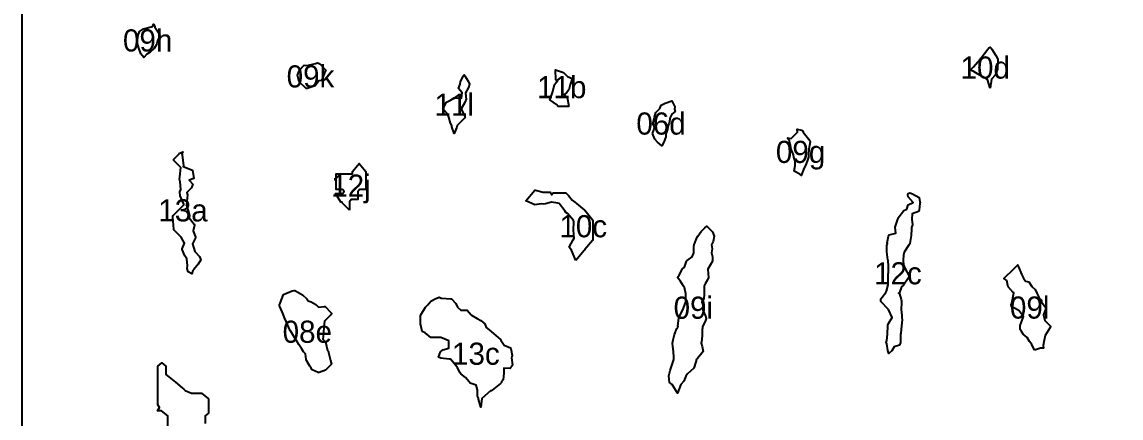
# Model space of a CAD drawing. Header units: millimetres. Extents: x 0 to 500, y 0 to 700.
# Drawn here: x 0 to 124.1, y 461.9 to 506.6 of the extents above; entities that cross this region are included whole.
import ezdxf
from ezdxf.enums import TextEntityAlignment as Align

# ---------------------------------------------------------------- set-up
doc = ezdxf.new("R2010")
doc.units = ezdxf.units.MM
for name, color, linetype in [('CORTE', 1, 'Continuous'), ('GRABADO', 5, 'Continuous'), ('HOJA', 8, 'Continuous')]:
    doc.layers.add(name, color=color, linetype=linetype)

msp = doc.modelspace()

# ---------------------------------------------------------------- linework, layer by layer
at = {"layer": 'CORTE'}
for points in [[(15.59, 505.15), (15.31, 504.5), (15.22, 504.19), (15.15, 504.02), (14.94, 503.66), (14.48, 503.23), (14.1, 503), (13.77, 502.63), (13.43, 503.03), (13.33, 503.27), (13.21, 503.68), (13.03, 504.21), (13.05, 504.62), (13.11, 505.16), (13.26, 505.56), (13.74, 505.88), (14.74, 506.15), (14.79, 506.16), (14.86, 506.39), (15, 506.13), (15, 506.08), (15, 506.06), (15.59, 505.15)], [(109.33, 499.17), (109.01, 500.16), (108.57, 500.42), (108.34, 500.52), (107.71, 500.9), (107.42, 501.09), (107.27, 501.12), (107.23, 501.35), (107.33, 501.45), (107.39, 501.54), (108.23, 502.49), (108.28, 502.54), (108.32, 502.59), (109.08, 503.59), (109.16, 503.71), (109.31, 503.8), (109.43, 503.7), (109.52, 503.59), (109.98, 502.86), (110.21, 502.46), (110.21, 502.33), (110.17, 501.31), (109.9, 500.65), (109.49, 500.18), (109.33, 499.17)], [(33.82, 500.04), (33.52, 499.99), (33.11, 499.43), (32.22, 499.12), (32.09, 499.15), (31.29, 499.88), (31.12, 500.64), (31.32, 501.21), (31.87, 501.76), (32.19, 501.74), (33.16, 501.95), (33.26, 501.98), (33.29, 501.98), (33.4, 502.04), (33.62, 501.9), (34.31, 501.21), (34.19, 501.02), (33.96, 500.36), (33.82, 500.04)], [(47.54, 496.82), (47.64, 497.04), (47.92, 497.59), (48.37, 497.82), (48.8, 498.09), (49.63, 498.03), (49.71, 498.66), (49.3, 499.14), (49.49, 499.62), (49.5, 499.92), (49.85, 500.58), (49.93, 500.66), (50.02, 500.58), (50.39, 499.96), (50.53, 499.61), (50.41, 499.24), (50.1, 498.66), (50.16, 497.87), (50.1, 497.73), (50.09, 497.65), (50, 497.55), (49.59, 496.83), (50, 495.97), (50.02, 495.95), (50.03, 495.89), (50, 495.84), (49.99, 495.83), (49.14, 494.94), (49.12, 494.77), (48.82, 494.07), (48.54, 494.79), (48.54, 494.96), (48.4, 495.24), (48.2, 495.88), (48.08, 496.22), (47.66, 496.68), (47.54, 496.82)], [(61.74, 497.09), (60.53, 497.12), (60.36, 497.33), (59.61, 497.87), (59.86, 498.57), (59.95, 498.81), (60.15, 499.58), (60.33, 499.8), (60.47, 499.92), (60.29, 500.1), (60.23, 501.23), (61.15, 500.95), (61.61, 500.49), (62.12, 500.27), (61.98, 499.76), (61.89, 499.59), (61.76, 498.99), (61.47, 498.66), (61.22, 498.44), (61.55, 498.15), (61.74, 497.09)], [(71.21, 494.04), (71.41, 494.66), (71.34, 494.94), (71.25, 495.13), (71.41, 495.91), (71.59, 496.42), (72.04, 496.86), (72.17, 497.24), (72.61, 497.48), (73.38, 497.75), (73.72, 497.08), (73.68, 496.82), (73.75, 496.52), (73.4, 496.24), (73.21, 495.87), (73.09, 495.22), (72.98, 494.95), (72.88, 494.5), (72.71, 494.03), (72.71, 493.69), (72.49, 493.08), (72.25, 492.65), (71.76, 493.06), (71.47, 493.42), (71.21, 494.04)], [(86.42, 493.58), (86.84, 493.5), (87.58, 494.19), (87.53, 494.56), (88.01, 494.43), (88.16, 494.31), (88.21, 494.2), (88.51, 493.82), (88.95, 493.27), (89.01, 493.11), (88.85, 492.3), (88.82, 491.66), (88.81, 491.37), (88.66, 490.94), (88.49, 490.43), (88.34, 490.18), (88.07, 489.51), (88.02, 489.33), (87.85, 489.47), (87.18, 489.82), (87.32, 490.46), (87.29, 490.95), (87.14, 491.37), (87.13, 491.65), (86.86, 492.29), (86.79, 492.74), (86.67, 493.12), (86.66, 493.21), (86.42, 493.58)], [(17.81, 491.88), (17.9, 491.87), (18.18, 491.99), (18.05, 491.75), (18.1, 491.66), (18.22, 490.39), (18.2, 490.34), (19.25, 489.91), (19.42, 488.98), (18.87, 488.78), (19.3, 488.35), (19.16, 487.91), (18.63, 487.38), (18.69, 487.13), (18.56, 486.01), (18.55, 485.98), (18.57, 485.96), (18.9, 484.8), (18.89, 484.54), (19.44, 483.81), (19.49, 483.71), (19.33, 483.05), (19.61, 482.36), (19.59, 482.26), (19.25, 481.62), (19.36, 481.23), (19.5, 480.72), (20.06, 480.17), (20.21, 479.8), (19.9, 479.31), (19.41, 478.7), (19.3, 478.59), (19.18, 478.23), (18.76, 478.44), (18.64, 478.8), (18.69, 479.11), (18.62, 479.91), (18.39, 480.23), (18.09, 480.96), (18.07, 481.04), (18.34, 481.69), (17.96, 482.37), (17.22, 483.11), (17.17, 483.16), (17.15, 483.21), (17.14, 483.27), (17.02, 484.63), (17.02, 484.7), (17.04, 484.72), (17.06, 484.81), (18.27, 486.02), (18.27, 486.07), (17.87, 487.03), (17.83, 487.47), (17.94, 487.73), (17.86, 488.6), (17.78, 488.89), (17.81, 489.17), (17.93, 490.23), (17.14, 491.02), (17.16, 491.16), (17.79, 491.79), (17.81, 491.88)], [(36.98, 485.39), (36.16, 486.23), (36.14, 486.29), (36.01, 486.32), (35.41, 487.28), (36.19, 487.28), (36.37, 487.5), (36.19, 487.72), (35.47, 487.72), (35.47, 489.51), (37.32, 489.51), (37.32, 489.75), (38.08, 490.66), (38.84, 489.75), (38.84, 489.43), (38.84, 488.61), (38.84, 487.72), (38.11, 487.72), (37.91, 487.47), (37.91, 486.61), (37.19, 486.61), (36.98, 486.36), (36.98, 485.39)], [(62.54, 479.73), (62.06, 480.88), (61.8, 481.21), (62.23, 482.07), (62.34, 482.23), (62.27, 483.14), (62.31, 484.03), (62.27, 484.22), (61.59, 485.04), (61.43, 485.13), (61.3, 485.32), (60.67, 486.14), (60.51, 486.19), (59.79, 486.32), (59.1, 486.13), (58.86, 486.09), (58.62, 486.11), (57.92, 486.01), (56.89, 486.45), (57.91, 487.67), (57.97, 487.65), (58.87, 487.43), (59.63, 487.43), (59.8, 487.13), (60, 487.37), (61.43, 487.37), (61.7, 487.05), (62.13, 486.53), (62.42, 486.3), (62.61, 486.15), (63.52, 485.42), (63.54, 485.4), (63.55, 485.39), (64.47, 484.28), (64.47, 482.04), (64.42, 481.99), (63.56, 480.95), (63.53, 480.89), (63.49, 480.86), (62.54, 479.73)], [(97.86, 474.18), (97, 475.1), (97, 475.39), (97.54, 476.09), (97.62, 476.26), (97.8, 476.99), (97.8, 477.88), (97.8, 477.91), (97.8, 477.94), (97.83, 478.6), (97.86, 478.83), (97.83, 479.07), (97.8, 479.72), (97.8, 479.74), (97.78, 479.79), (97.67, 480.68), (97.67, 481.49), (97.72, 481.62), (97.7, 481.72), (97.84, 482.48), (97.91, 482.6), (98.67, 482.82), (98.61, 483.47), (98.9, 484.38), (98.92, 484.42), (98.92, 484.43), (98.95, 484.54), (99.56, 485.38), (99.92, 485.5), (100.07, 486), (100.64, 486.27), (100.06, 486.91), (100.03, 487.15), (100.03, 487.19), (100.05, 487.22), (100.08, 487.27), (100.26, 487.37), (100.57, 487.24), (101.31, 486.83), (101.38, 486.33), (101.45, 486.25), (101.39, 486.16), (101.32, 485.42), (101.24, 485.26), (100.53, 484.99), (100.48, 484.39), (100.54, 483.73), (100.43, 483.45), (100.43, 483.27), (100.39, 482.53), (100.25, 481.64), (100.24, 481.59), (100.22, 481.55), (100.19, 481.51), (99.63, 480.66), (99.53, 480.31), (99.5, 479.76), (99.53, 479.22), (99.69, 478.87), (100.17, 477.96), (100.18, 477.91), (100.18, 477.86), (99.55, 476.93), (99.33, 476.73), (99.08, 476.11), (98.97, 476.05), (99.08, 475.95), (99.28, 475.3), (99.31, 475.14), (99.32, 474.94), (99.26, 474.2), (99.35, 473.5), (99.37, 473.28), (99.4, 473.02), (99.3, 472.34), (99.23, 471.52), (99.2, 471.41), (99.19, 471.34), (99.19, 470.48), (99.08, 470.15), (98.49, 469.99), (98.21, 469.52), (97.87, 469.24), (97.78, 469.55), (97.66, 470.33), (97.59, 470.5), (97.66, 470.66), (97.74, 471.43), (97.77, 472.3), (97.76, 472.36), (97.78, 472.42), (97.84, 472.61), (98.27, 473.28), (97.86, 474.18), (97.86, 474.18)], [(73.04, 466.7), (73.2, 467.32), (73.32, 467.64), (73.49, 468.2), (73.62, 468.56), (73.61, 468.8), (73.56, 469.46), (73.49, 470.02), (73.44, 470.4), (73.53, 470.75), (73.68, 471.35), (73.93, 472.04), (74.06, 472.19), (74.08, 472.25), (74.04, 472.34), (74.19, 473.2), (74.39, 473.75), (74.63, 474.14), (74.93, 474.96), (74.95, 475.04), (74.95, 475.1), (74.95, 475.95), (74.83, 476.68), (74.71, 476.84), (74.33, 477.44), (74.02, 477.8), (74.21, 478.07), (74.58, 478.78), (74.81, 478.98), (75.04, 479.64), (75.1, 479.71), (75.66, 480.12), (75.85, 480.6), (75.85, 481.28), (75.92, 481.54), (75.97, 481.69), (76.15, 482.19), (76.3, 482.48), (76.68, 482.98), (77.12, 483.42), (77.33, 483.58), (77.54, 483.42), (77.97, 482.96), (78.15, 482.45), (78.06, 481.87), (77.85, 481.5), (77.94, 481.03), (77.86, 480.59), (77.97, 480.13), (77.97, 479.64), (77.45, 478.74), (77.44, 478.71), (77.44, 478.71), (77.54, 477.79), (77.4, 477.54), (77.13, 477.07), (77.02, 476.87), (77.05, 476.59), (77.05, 475.95), (76.99, 475.35), (76.76, 475.02), (76.93, 474.64), (76.88, 474.12), (77.22, 473.35), (77.25, 473.17), (77.18, 472.96), (76.85, 472.23), (76.8, 471.82), (76.8, 471.32), (76.77, 470.78), (76.68, 470.4), (76.79, 470), (76.91, 469.45), (76.27, 468.64), (76.17, 468.58), (76.14, 468.52), (76.12, 468.39), (75.86, 467.58), (75.53, 467.26), (75.16, 466.91), (74.95, 466.65), (74.73, 466.1), (74.41, 465.73), (74.01, 464.73), (73.42, 465.71), (73.1, 465.96), (73.04, 466.7)], [(114.35, 469.61), (114.02, 470.24), (113.77, 470.58), (113.52, 471.04), (113.06, 471.4), (112.87, 471.71), (112.7, 471.92), (112.7, 472.39), (113.05, 473.27), (113.09, 473.4), (112.68, 473.94), (112.61, 474.04), (112.56, 474.06), (111.94, 474.43), (111.74, 474.5), (111.71, 474.73), (111.79, 474.89), (111.99, 476.08), (111.93, 476.1), (111.37, 476.76), (111.32, 476.88), (111.2, 477.48), (110.88, 477.67), (112, 478.79), (112.35, 479.13), (112.45, 479.23), (112.48, 479.09), (112.52, 479.02), (112.86, 478.19), (113.08, 477.73), (113.32, 477.4), (113.69, 477.33), (114.04, 476.78), (114.39, 476.43), (114.61, 476.02), (114.95, 475.34), (115.13, 475.23), (115.12, 475.04), (115.62, 474.39), (115.62, 474.31), (115.35, 473.6), (115.49, 472.96), (116.11, 472.33), (116.14, 472.29), (116.15, 472.26), (116.15, 472.21), (116.11, 472.14), (115.52, 471.25), (115.42, 470.74), (115.3, 470.11), (115.35, 469.82), (115.02, 469.82), (114.35, 469.61)], [(34.89, 473.86), (34.91, 473.82), (34.98, 473.75), (34.91, 473.67), (34.88, 473.59), (34.16, 472.87), (34.1, 472.23), (34.04, 471.57), (34.03, 471.46), (33.97, 470.83), (34.27, 470.53), (34.51, 469.56), (34.62, 469.46), (34.6, 469.33), (34.83, 468.45), (34.94, 468), (34.29, 467.36), (33.57, 467.07), (33.46, 467.08), (32.77, 467.37), (32.61, 467.63), (32.52, 467.78), (32.11, 468.45), (32.08, 468.53), (32.01, 469.17), (31.78, 469.4), (31.55, 469.78), (31.28, 470.22), (31.1, 470.51), (30.78, 471.03), (30.31, 471.79), (30.26, 471.82), (30.25, 471.88), (30.21, 471.97), (29.87, 472.76), (29.66, 473.25), (29.48, 473.67), (29.11, 474.52), (29.08, 474.6), (29.07, 474.65), (29.07, 474.72), (29.14, 474.9), (29.54, 475.88), (30.52, 476.28), (30.72, 476.34), (30.77, 476.34), (30.82, 476.33), (30.87, 476.3), (31.69, 475.86), (32.17, 475.38), (32.3, 475.16), (32.66, 475.04), (33.2, 474.75), (33.48, 474.46), (34.12, 474.52), (34.24, 474.51), (34.89, 473.86)], [(55.39, 467.9), (55.14, 467.52), (54.4, 467.56), (54.4, 466.99), (54.33, 466.26), (54.16, 466.03), (54.15, 465.96), (54.05, 465.82), (53.09, 465.07), (52.98, 465.01), (52.92, 464.99), (51.93, 464.16), (51.91, 464.13), (51.8, 463.18), (51.8, 463.18), (51.55, 464.08), (51.55, 464.19), (51.43, 464.41), (51.43, 465.13), (51.29, 465.66), (50.61, 465.87), (50.51, 466.02), (50.09, 466.5), (49.57, 466.94), (49.48, 467.03), (49.17, 467.61), (48.98, 467.87), (48.39, 468.57), (48.22, 468.6), (47.31, 468.7), (47.05, 468.8), (47.26, 469.41), (47.53, 469.64), (48.21, 469.83), (48.21, 470.65), (47.31, 471.02), (46.18, 471.02), (45.54, 471.56), (45.2, 471.7), (45.03, 472.41), (45, 472.54), (45, 473.47), (45.01, 473.48), (45, 473.5), (45.03, 473.57), (45.56, 474.45), (45.82, 474.73), (46.16, 475.12), (46.66, 475.39), (47.11, 475.58), (47.35, 475.48), (47.41, 475.46), (48.44, 475.41), (48.51, 475.4), (49, 474.86), (49.19, 474.45), (49.57, 474.13), (50.28, 474.13), (50.71, 473.59), (50.77, 473.54), (51.39, 473.19), (51.81, 472.96), (52.25, 472.59), (52.43, 472.16), (52.93, 471.74), (53, 471.68), (53.52, 471.25), (54.05, 470.81), (54.09, 470.73), (54.44, 470.16), (55.16, 469.86), (55.19, 469.79), (55.36, 468.99), (55.32, 468.81), (55.28, 468.75), (55.39, 467.9)]]:
    msp.add_lwpolyline(points, close=True, dxfattribs=at)
msp.add_lwpolyline([(16.46, 460.74), (16.46, 462.17), (15.77, 462.74), (15.29, 462.74), (15.52, 463.13), (15.35, 463.42), (15.35, 467.8), (15.8, 468.17), (16.25, 467.8), (16.25, 466.87), (16.96, 466.28), (17.15, 466.12), (17.34, 465.97), (18.07, 465.36), (18.26, 465.2), (18.44, 465.05), (19.15, 464.75), (20.27, 464.75), (21.06, 464.09), (21.06, 462.48), (20.7, 462.17), (20.7, 461.31)], dxfattribs=at)
at = {"layer": 'HOJA'}
msp.add_lwpolyline([(0, 0), (500, 0), (500, 700), (0, 700)], close=True, dxfattribs=at)

# ---------------------------------------------------------------- texts
at = {"layer": 'GRABADO'}
for s, p in [('09h', (14.19, 504.56)), ('10d', (108.77, 501.5)), ('09k', (32.58, 500.5)), ('11b', (60.95, 499.29)), ('11l', (48.81, 497.3)), ('06d', (72.16, 495.18)), ('09g', (87.92, 491.98)), ('12j', (37.15, 488.17)), ('13a', (18.18, 485.38)), ('10c', (63.38, 483.59)), ('12c', (98.91, 478.28)), ('09i', (75.81, 474.39)), ('09l', (113.79, 474.41)), ('08e', (32.22, 471.68)), ('13c', (51.25, 469.2))]:
    msp.add_text(s, height=2.5, dxfattribs=at).set_placement(p, align=Align.MIDDLE_CENTER)

doc.saveas('drawing.dxf')
